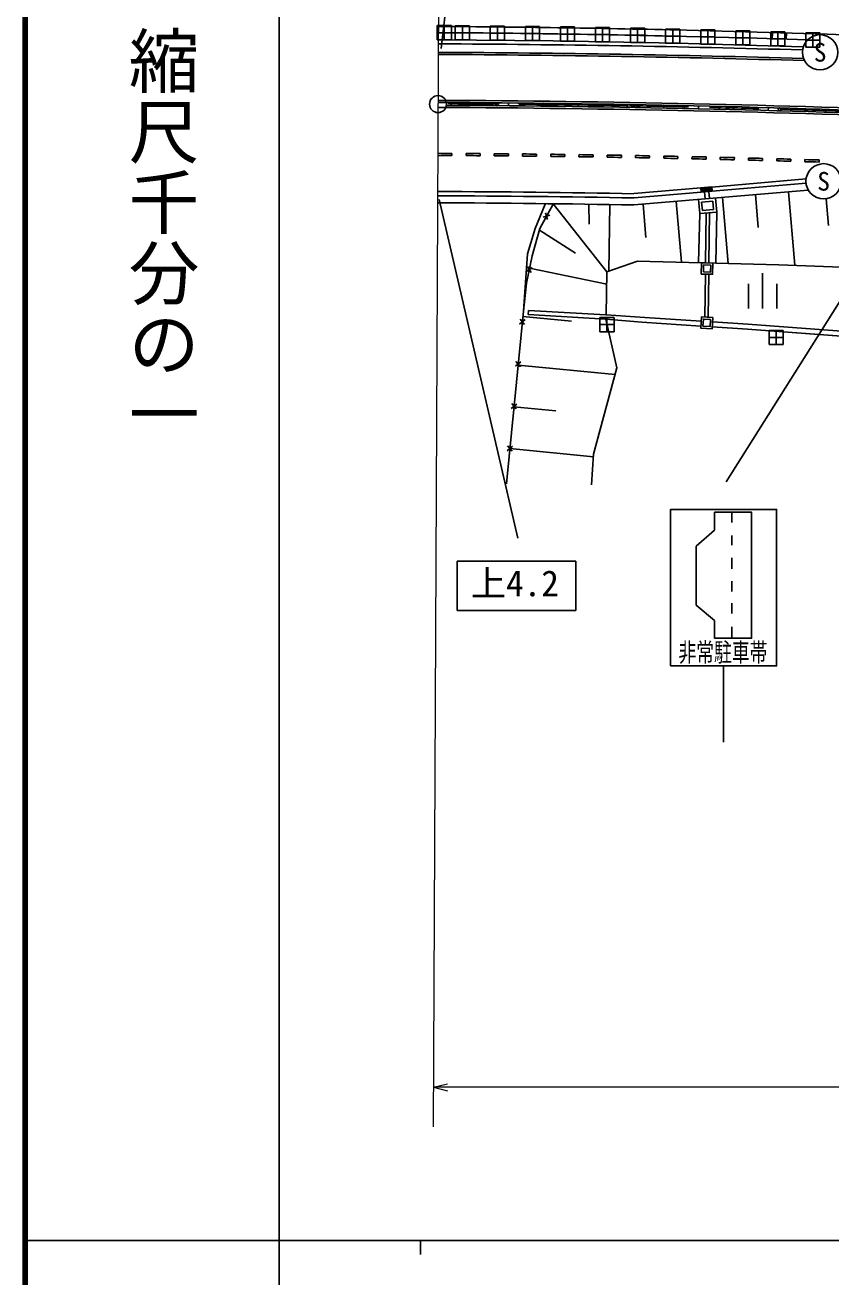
# Model space of a CAD drawing. Units: millimetres, scale not verified. Extents: x 40000 to 680000, y 20000 to 380000.
# Drawn here: x 40000 to 97062, y 202409 to 291036 of the extents above; entities that cross this region are included whole.
import ezdxf
from ezdxf.enums import TextEntityAlignment as Align

# ---------------------------------------------------------------- set-up
doc = ezdxf.new("R2010")
doc.units = ezdxf.units.MM
doc.header["$LTSCALE"] = 1000
doc.linetypes.add('CHAIN', pattern=[18.5, 12, -1.5, 3.5, -1.5])
for name, color, linetype, lineweight in [('M-BGD', 7, 'Continuous', 25), ('M-BMK', 2, 'CHAIN', 13), ('M-BMK-OTRS', 5, 'Continuous', 25), ('M-BMK-ROW', 30, 'Continuous', 25), ('M-BMK-SRVR', 3, 'Continuous', 25), ('M-STR-HTXT', 7, 'Continuous', 13), ('M-STR-STRC', 7, 'Continuous', 25), ('M-TTL', 2, 'Continuous', 140), ('M-TTL-BAND', 7, 'Continuous', 25)]:
    doc.layers.add(name, color=color, linetype=linetype, lineweight=lineweight)
doc.styles.add('@ＭＳ ゴシック', font='')
doc.styles.add('ＭＳ ゴシック', font='')
doc.styles.get('@ＭＳ ゴシック').set_extended_font_data('@MS Gothic')
doc.styles.get('ＭＳ ゴシック').set_extended_font_data('MS Gothic')

msp = doc.modelspace()

# ---------------------------------------------------------------- linework, layer by layer
at = {"layer": 'M-BGD'}
for p, q in [((92914, 290503), (92900, 290063)), ((93913, 290472), (93899, 290032)), ((88635, 279569), (95302, 280139)), ((83103, 278298), (95456, 279353)), ((83112, 279098), (87838, 279501)), ((87863, 279204), (83135, 278800)), ((87838, 279503), (88635, 279571)), ((87863, 279204), (87838, 279503)), ((87863, 279204), (88660, 279272)), ((87913, 279208), (87887, 279507)), ((87986, 279502), (88484, 279545)), ((88009, 279230), (87986, 279502)), ((88491, 279455), (87993, 279412)), ((88001, 279320), (88499, 279362)), ((88507, 279273), (88009, 279230)), ((88069, 279509), (88092, 279237)), ((88110, 279225), (88152, 278729)), ((88152, 279516), (88175, 279244)), ((88235, 279523), (88258, 279251)), ((88318, 279530), (88341, 279258)), ((88401, 279537), (88424, 279265)), ((88409, 279251), (88451, 278755)), ((88484, 279545), (88507, 279273)), ((88585, 279567), (88610, 279268)), ((88660, 279272), (88635, 279571)), ((95298, 279839), (88660, 279272)), ((94055, 279233), (94500, 274027)), ((76831, 278362), (76119, 276636)), ((76454, 276642), (77383, 278364)), ((76858, 278391), (76831, 278362)), ((77383, 278364), (77402, 278384)), ((77402, 278384), (81202, 273565)), ((79918, 278348), (79937, 276933)), ((81400, 278325), (81325, 273608)), ((83756, 278353), (83957, 276003)), ((86106, 278554), (86474, 274246)), ((87774, 277693), (87689, 278689)), ((88702, 278575), (87905, 278507)), ((87956, 277909), (87905, 278507)), ((88753, 277977), (88702, 278575)), ((88970, 277795), (88885, 278791)), ((89383, 278834), (89782, 274162)), ((91719, 279034), (91919, 276697)), ((96720, 278736), (96881, 276853)), ((76681, 277432), (77156, 277574)), ((76848, 277740), (76989, 277266)), ((87774, 277693), (87680, 274215)), ((88970, 277795), (87774, 277693)), ((88753, 277977), (87956, 277909)), ((88218, 277731), (88179, 274202)), ((88458, 277751), (88419, 274196)), ((88970, 277795), (88919, 274184)), ((76119, 276636), (75570, 274833)), ((75902, 274708), (76454, 276642)), ((76417, 276513), (78973, 274893)), ((75570, 274833), (75286, 270769)), ((75496, 273594), (75909, 273867)), ((75503, 272753), (75902, 274708)), ((75566, 273937), (75839, 273524)), ((81202, 273565), (83374, 274325)), ((83374, 274325), (87900, 274208)), ((88179, 274202), (88919, 274184)), ((88919, 274184), (93361, 274070)), ((93361, 274070), (103373, 273690)), ((75720, 273816), (81182, 272700)), ((81202, 273565), (81136, 270509)), ((88171, 273402), (88138, 270361)), ((88411, 273397), (88378, 270345)), ((92219, 270966), (92219, 273466)), ((75286, 270769), (75503, 272753)), ((91219, 270966), (91219, 272716)), ((93219, 270966), (93219, 272716)), ((74102, 258818), (75286, 270769)), ((75250, 270401), (78683, 270062)), ((75635, 270834), (75617, 270534)), ((81112, 270210), (75617, 270534)), ((81129, 270510), (75635, 270834)), ((83891, 270341), (81136, 270509)), ((87875, 270078), (83891, 270341)), ((75021, 269865), (75403, 270179)), ((75055, 270214), (75369, 269831)), ((81112, 270210), (81908, 266772)), ((81112, 270210), (83669, 270004)), ((83669, 270004), (87852, 269729)), ((88650, 269676), (91146, 269511)), ((91171, 269860), (88673, 270025)), ((91146, 269511), (102519, 268646)), ((102548, 268995), (91172, 269860)), ((74724, 266878), (75107, 267191)), ((74759, 267226), (75073, 266843)), ((74910, 266968), (81777, 266289)), ((80258, 260666), (81908, 266772)), ((74428, 263890), (74811, 264204)), ((74463, 264238), (74777, 263855)), ((74617, 264007), (77578, 263715)), ((74132, 260902), (74515, 261216)), ((74167, 261251), (74481, 260868)), ((74324, 261047), (80245, 260461)), ((80258, 260666), (80117, 258491)), ((74078, 258559), (74102, 258818))]:
    msp.add_line(p, q, dxfattribs=at)
for points in [[(86174, 290245), (86840, 290230), (91812, 290097), (95405, 289984)], [(86187, 290685), (86851, 290669), (91826, 290537), (96794, 290381), (101759, 290203), (106721, 290003), (116668, 289543), (126608, 289010), (136551, 288410), (146495, 287756), (156439, 287055), (166392, 286314), (175970, 285571)], [(88179, 274202), (87900, 274208), (87883, 273408)], [(87883, 273408), (88683, 273391), (88699, 274189)]]:
    msp.add_lwpolyline(points, dxfattribs=at)
for points in [[(88036, 273555), (88536, 273544), (88546, 274044), (88046, 274055)], [(87842, 269579), (88640, 269526), (88693, 270325), (87894, 270377)], [(88001, 269719), (88500, 269686), (88533, 270185), (88034, 270218)]]:
    msp.add_lwpolyline(points, close=True, dxfattribs=at)
for centre in [(73421, 285426), (83419, 285293), (93417, 285065)]:
    msp.add_circle(centre, 100, dxfattribs=at)
for centre, radius, start, end in [((62863, -702511), 993470, 88.65474, 89.6308), ((62858, -702477), 992996, 88.65441, 89.63046), ((64436, -764532), 1054247, 88.33577, 89.73786), ((64438, -764006), 1043271, 88.97435, 89.73784), ((64436, -764579), 1043044, 88.9745, 89.73786), ((64437, -764417), 1043382, 88.97441, 89.73789)]:
    msp.add_arc(centre, radius, start, end, dxfattribs=at)
at = {"layer": 'M-BMK'}
msp.add_arc((64430, -764537), 1050000, 87.76075, 89.70482, dxfattribs=at)
at = {"layer": 'M-BMK-OTRS'}
for points in [[(69261, 289995), (77392, 289913), (86140, 289747), (91778, 289598), (95105, 289494)], [(75617, 270534), (81112, 270210), (83669, 270004), (87852, 269729), (87842, 269579), (88640, 269526), (88650, 269676)], [(88650, 269676), (91146, 269511), (102519, 268646)]]:
    msp.add_lwpolyline(points, dxfattribs=at)
at = {"layer": 'M-BMK-ROW'}
for p, q in [((70184, 290995), (69184, 290995)), ((69184, 290995), (69184, 289995)), ((69684, 289995), (69684, 290995)), ((70184, 289995), (70184, 290995)), ((71462, 290986), (70462, 290986)), ((70462, 290986), (70462, 289986)), ((70962, 289986), (70962, 290986)), ((71462, 289986), (71462, 290986)), ((73944, 290963), (72944, 290963)), ((72944, 290963), (72944, 289963)), ((73444, 289963), (73444, 290963)), ((73944, 289963), (73944, 290963)), ((76426, 290933), (75426, 290933)), ((75426, 290933), (75426, 289933)), ((75926, 289933), (75926, 290933)), ((76426, 289933), (76426, 290933)), ((78909, 290898), (77909, 290898)), ((77909, 290898), (77909, 289898)), ((78409, 289898), (78409, 290898)), ((78909, 289898), (78909, 290898)), ((81392, 290856), (80392, 290856)), ((80392, 290856), (80392, 289856)), ((80892, 289856), (80892, 290856)), ((81392, 289856), (81392, 290856)), ((83872, 290807), (82872, 290807)), ((82872, 290807), (82872, 289807)), ((83372, 289807), (83372, 290807)), ((83872, 289807), (83872, 290807)), ((86355, 290753), (85355, 290753)), ((85355, 290753), (85355, 289753)), ((85855, 289753), (85855, 290753)), ((86355, 289753), (86355, 290753)), ((70184, 290495), (69184, 290495)), ((69184, 289995), (70184, 289995)), ((71462, 290486), (70462, 290486)), ((70462, 289986), (71462, 289986)), ((73944, 290463), (72944, 290463)), ((72944, 289963), (73944, 289963)), ((76426, 290433), (75426, 290433)), ((75426, 289933), (76426, 289933)), ((78909, 290398), (77909, 290398)), ((77909, 289898), (78909, 289898)), ((81392, 290356), (80392, 290356)), ((80392, 289856), (81392, 289856)), ((83872, 290307), (82872, 290307)), ((86355, 290253), (85355, 290253)), ((88837, 290692), (87837, 290692)), ((87837, 290692), (87837, 289692)), ((88837, 290192), (87837, 290192)), ((88337, 289692), (88337, 290692)), ((88837, 289692), (88837, 290692)), ((91319, 290625), (90319, 290625)), ((90319, 290625), (90319, 289625)), ((91319, 290125), (90319, 290125)), ((90819, 289625), (90819, 290625)), ((91319, 289625), (91319, 290625)), ((93801, 290553), (92801, 290553)), ((92801, 290553), (92801, 289553)), ((93801, 290053), (92801, 290053)), ((93301, 289553), (93301, 290553)), ((93801, 289553), (93801, 290553)), ((96283, 290474), (95283, 290474)), ((95283, 290474), (95283, 289474)), ((96283, 289974), (95283, 289974)), ((95783, 289474), (95783, 290474)), ((96283, 289474), (96283, 290474)), ((82872, 289807), (83872, 289807)), ((85355, 289753), (86355, 289753)), ((87837, 289692), (88837, 289692)), ((90319, 289625), (91319, 289625)), ((92801, 289553), (93801, 289553)), ((95283, 289474), (96283, 289474)), ((81701, 270327), (80701, 270327)), ((80701, 270327), (80701, 269327)), ((81201, 269327), (81201, 270327)), ((81701, 269327), (81701, 270327)), ((81701, 269827), (80701, 269827)), ((80701, 269327), (81701, 269327)), ((93684, 269415), (92684, 269415)), ((92684, 269415), (92684, 268415)), ((93684, 268915), (92684, 268915)), ((93184, 268415), (93184, 269415)), ((93684, 268415), (93684, 269415)), ((92684, 268415), (93684, 268415))]:
    msp.add_line(p, q, dxfattribs=at)
at = {"layer": 'M-BMK-SRVR'}
msp.add_circle((69240, 285442), 600, dxfattribs=at)
at = {"layer": 'M-STR-HTXT'}
for p, q in [((69598, 363718), (68908, 213038)), ((68921, 215838), (69921, 216088)), ((298805, 215838), (68921, 215838)), ((68921, 215838), (69921, 215588))]:
    msp.add_line(p, q, dxfattribs=at)
at = {"layer": 'M-STR-STRC'}
for p, q in [((69458, 289379), (74877, 335443)), ((71631, 285340), (71630, 285540)), ((72630, 285533), (72629, 285333)), ((74220, 285319), (74219, 285519)), ((75220, 285509), (75219, 285309)), ((80160, 285447), (80159, 285247)), ((84218, 285178), (84220, 285378)), ((74230, 285319), (74220, 285319)), ((79162, 285262), (79159, 285262)), ((89157, 285074), (89159, 285273)), ((89169, 285073), (89157, 285074)), ((91627, 285013), (91629, 285212)), ((92629, 285186), (92626, 284986)), ((70223, 281799), (70224, 281949)), ((71223, 281793), (71224, 281943)), ((72222, 281786), (72223, 281936)), ((73222, 281778), (73223, 281928)), ((74222, 281769), (74223, 281919)), ((75222, 281759), (75223, 281909)), ((76222, 281748), (76223, 281898)), ((77221, 281737), (77223, 281887)), ((78221, 281724), (78223, 281874)), ((79221, 281710), (79223, 281860)), ((80221, 281696), (80223, 281846)), ((81221, 281680), (81223, 281830)), ((82221, 281664), (82223, 281814)), ((83220, 281646), (83223, 281796)), ((84220, 281628), (84223, 281778)), ((85220, 281608), (85223, 281758)), ((86220, 281588), (86223, 281738)), ((87220, 281567), (87223, 281717)), ((88219, 281545), (88223, 281694)), ((89219, 281521), (89223, 281671)), ((90219, 281497), (90222, 281647)), ((91218, 281472), (91222, 281622)), ((92218, 281446), (92222, 281596)), ((93218, 281419), (93222, 281569)), ((94217, 281391), (94221, 281541)), ((95217, 281362), (95221, 281512)), ((96216, 281332), (96221, 281482)), ((103344, 280488), (89651, 258709)), ((74880, 254712), (69326, 278686)), ((88825, 255288), (88825, 256548)), ((90035, 256548), (90035, 255817)), ((87515, 254154), (88825, 255288)), ((90035, 254910), (90035, 254205)), ((87515, 254154), (87515, 249972)), ((70590, 253084), (78990, 253084)), ((70590, 249584), (70590, 253084)), ((78990, 253084), (78990, 249584)), ((90035, 253323), (90035, 252542)), ((90035, 251660), (90035, 250929)), ((88825, 248888), (87515, 249972)), ((90035, 250098), (90035, 249367)), ((78990, 249584), (70590, 249584)), ((90035, 248435), (90035, 247629)), ((89455, 245663), (89455, 240272))]:
    msp.add_line(p, q, dxfattribs=at)
for points in [[(69240, 285554), (70160, 285549), (70160, 285349), (69839, 285351)], [(76689, 285293), (76690, 285493), (76708, 285493)], [(77674, 285481), (77689, 285481), (77689, 285281), (77688, 285281)], [(79159, 285262), (79159, 285461), (79174, 285461)], [(81628, 285224), (81629, 285424), (81636, 285424)], [(82613, 285407), (82630, 285407), (82629, 285207), (82611, 285207)], [(85206, 285359), (85220, 285359), (85218, 285159)], [(86688, 285129), (86690, 285329), (86691, 285329)], [(87676, 285307), (87690, 285307), (87687, 285107)], [(90159, 285249), (90157, 285050), (90150, 285050)], [(94215, 284942), (94219, 285142), (94221, 285142)], [(95206, 285114), (95219, 285113), (95214, 284914)], [(96684, 284870), (96687, 285069), (96694, 285069)], [(88825, 256548), (91446, 256548), (91446, 247629), (88825, 247629), (88825, 248888)]]:
    msp.add_lwpolyline(points, dxfattribs=at)
msp.add_lwpolyline([(85701, 245663), (93209, 245663), (93209, 256750), (85701, 256750)], close=True, dxfattribs=at)
for centre in [(96293, 289105), (96541, 279973)]:
    msp.add_circle(centre, 1250, dxfattribs=at)
for centre, radius, start, end in [((64431, -764454), 1053568, 88.33074, 89.73759), ((64436, -764530), 1053495, 88.32715, 89.73787), ((64433, -764468), 1050032, 87.76113, 89.73768), ((64428, -764363), 1050078, 87.76121, 89.7374), ((64444, -764701), 1049916, 87.76091, 89.73834), ((64439, -764598), 1049963, 87.761, 89.70531), ((64436, -764531), 1046496, 89.68312, 89.73787), ((64436, -764531), 1046496, 89.57363, 89.62838), ((64436, -764531), 1046496, 89.46413, 89.51888), ((64436, -764531), 1046496, 89.35463, 89.40938), ((64436, -764531), 1046496, 89.24512, 89.29988), ((64436, -764531), 1046496, 89.13561, 89.19037), ((64442, -764636), 1046451, 89.68346, 89.7382), ((64442, -764636), 1046451, 89.57398, 89.62872), ((64442, -764636), 1046451, 89.4645, 89.51924), ((64442, -764636), 1046451, 89.355, 89.40975), ((64442, -764636), 1046451, 89.24551, 89.30026), ((64442, -764636), 1046451, 89.13601, 89.19076), ((64442, -764636), 1046451, 89.02651, 89.08126), ((64436, -764531), 1046496, 89.0261, 89.08086), ((64442, -764636), 1046451, 88.91701, 88.97176), ((64436, -764531), 1046496, 88.91659, 88.97134), ((64442, -764636), 1046451, 88.8075, 88.86225), ((64436, -764531), 1046496, 88.80707, 88.86183), ((64442, -764636), 1046451, 88.698, 88.75275), ((64436, -764531), 1046496, 88.69756, 88.75232), ((64442, -764636), 1046451, 88.5885, 88.64325), ((64436, -764531), 1046496, 88.58804, 88.6428), ((64442, -764636), 1046451, 88.47899, 88.53374), ((64436, -764531), 1046496, 88.47853, 88.53329), ((64442, -764636), 1046451, 88.3695, 88.42424), ((64436, -764531), 1046496, 88.36902, 88.42378), ((64442, -764636), 1046451, 88.26, 88.31475), ((64436, -764531), 1046496, 88.25951, 88.31427)]:
    msp.add_arc(centre, radius, start, end, dxfattribs=at)
at = {"layer": 'M-TTL'}
msp.add_line((40000, 380000), (40000, 20000), dxfattribs=at)
at = {"layer": 'M-TTL-BAND'}
for p, q in [((58000, 370000), (58000, 20000)), ((40000, 205000), (579000, 205000)), ((68000, 205000), (68000, 204000))]:
    msp.add_line(p, q, dxfattribs=at)

# ---------------------------------------------------------------- texts
at = {"layer": 'M-STR-STRC', "style": 'ＭＳ ゴシック'}
for p in [(96293, 289105), (96541, 279973)]:
    msp.add_text('S', height=1320, dxfattribs=at).set_placement(p, align=Align.MIDDLE_CENTER)
msp.add_text('上4.2', height=1833, dxfattribs=at).set_placement((74677, 250048), align=Align.BOTTOM_CENTER)
at = {"layer": 'M-STR-STRC', "style": 'ＭＳ ゴシック', "width": 0.7}
msp.add_text('非常駐車帯', height=1320, dxfattribs=at).set_placement((89417, 246636), align=Align.MIDDLE_CENTER)
at = {"layer": 'M-TTL-BAND', "style": '@ＭＳ ゴシック'}
msp.add_text('縮尺千分の一', height=3666, rotation=270, dxfattribs=at).set_placement((49777, 261030), align=Align.MIDDLE_RIGHT)

doc.saveas('drawing.dxf')
